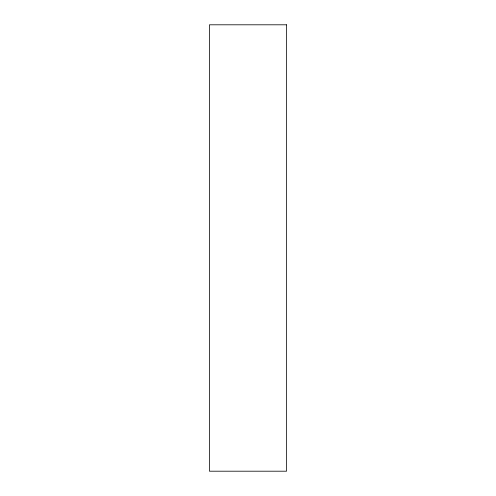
<?xml version="1.0" encoding="UTF-8"?>
<svg xmlns="http://www.w3.org/2000/svg" width="496" height="496" viewBox="0 0 496 496"><rect width="100%" height="100%" fill="white"/><g stroke="black" fill="none" stroke-linecap="round" stroke-linejoin="round"><path stroke-width="0.74" d="M286.552 24.8L209.448 24.8L209.448 471.2L286.552 471.2L286.552 24.8"/></g></svg>
